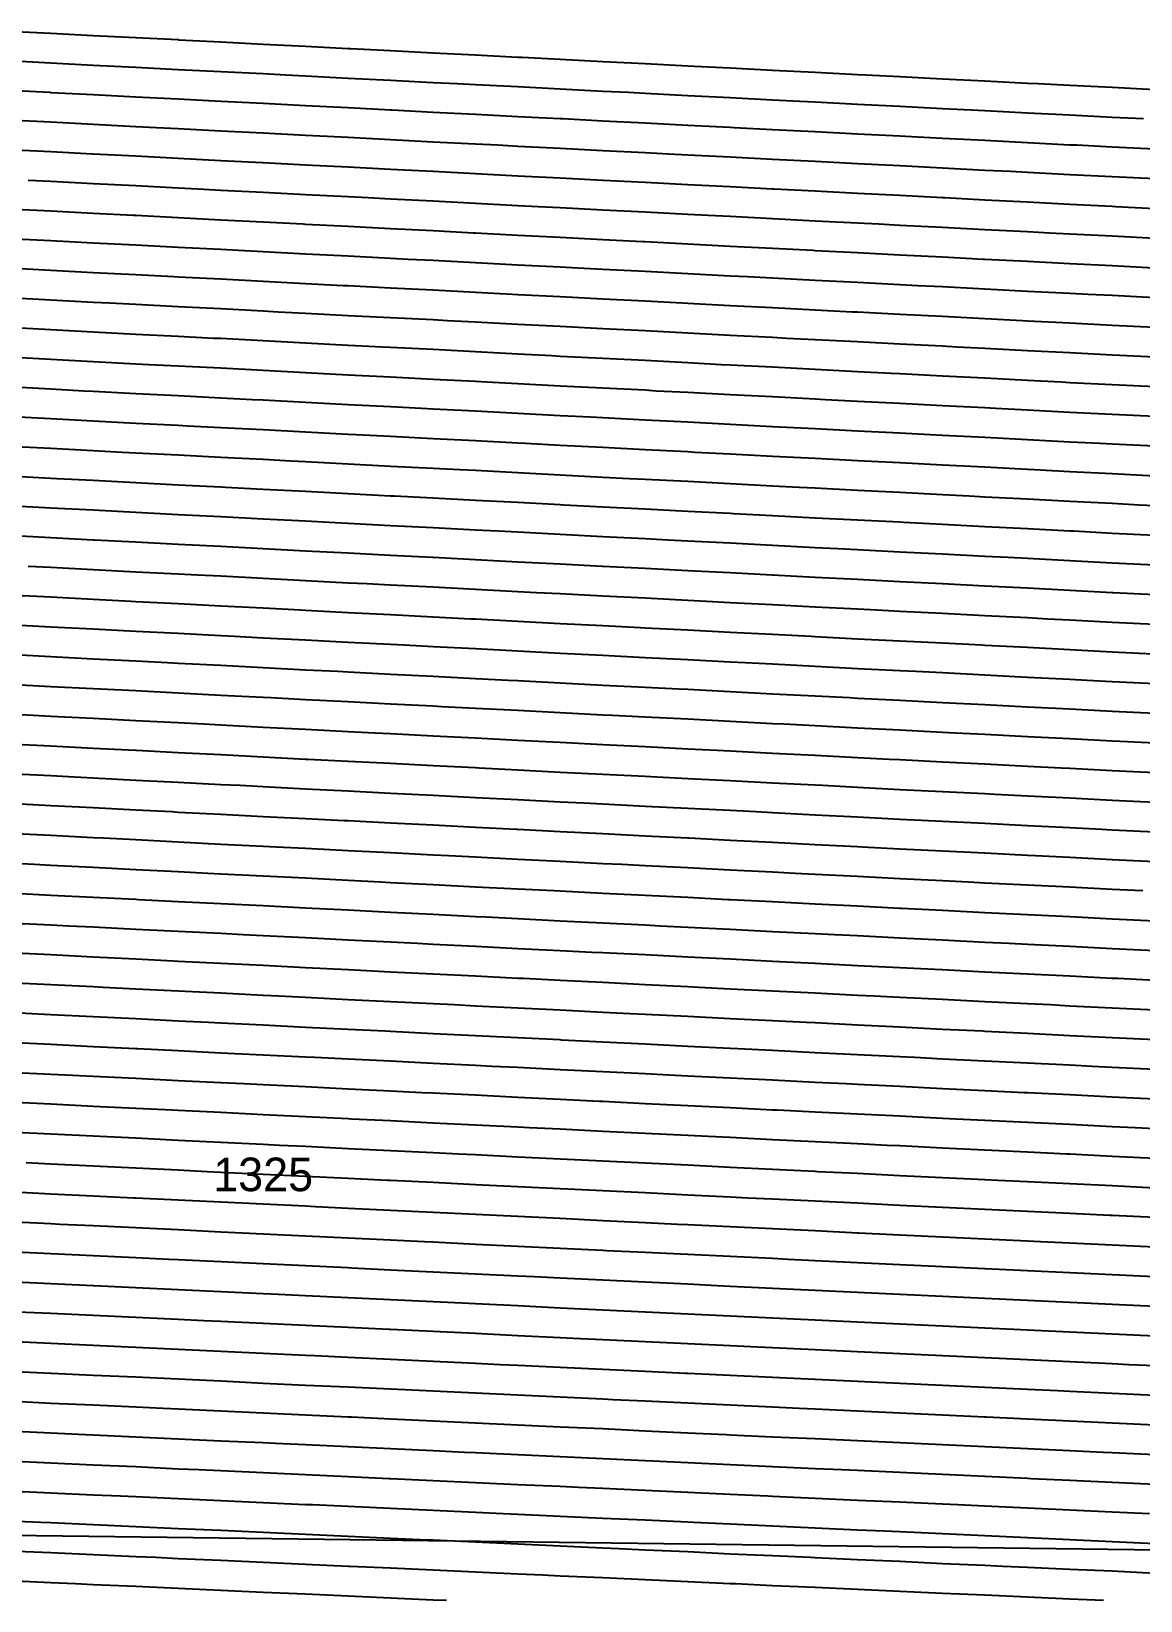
# Model space of a CAD drawing. Header units: metres. Extents: x 228 to 3387, y 31 to 162.
# Drawn here: x 1643 to 1725.6, y 32.7 to 149.6 of the extents above; entities that cross this region are included whole.
import ezdxf
from ezdxf.enums import TextEntityAlignment as Align

# ---------------------------------------------------------------- set-up
doc = ezdxf.new("R2010")
doc.units = ezdxf.units.M
for name, color, linetype in [('Vs_1000', 7, 'Continuous'), ('Vs_1025', 7, 'Continuous'), ('Vs_1050', 7, 'Continuous'), ('Vs_1075', 7, 'Continuous'), ('Vs_1100', 7, 'Continuous'), ('Vs_1125', 7, 'Continuous'), ('Vs_1150', 7, 'Continuous'), ('Vs_1175', 7, 'Continuous'), ('Vs_1200', 7, 'Continuous'), ('Vs_1225', 7, 'Continuous'), ('Vs_1250', 7, 'Continuous'), ('Vs_1275', 7, 'Continuous'), ('Vs_1300', 7, 'Continuous'), ('Vs_1325', 7, 'Continuous'), ('Vs_1350', 7, 'Continuous'), ('Vs_1375', 7, 'Continuous'), ('Vs_1400', 7, 'Continuous'), ('Vs_1425', 7, 'Continuous'), ('Vs_1450', 7, 'Continuous'), ('Vs_1475', 7, 'Continuous'), ('Vs_1500', 7, 'Continuous'), ('Vs_1525', 7, 'Continuous'), ('Vs_1550', 7, 'Continuous'), ('Vs_1575', 7, 'Continuous'), ('Vs_1600', 7, 'Continuous'), ('Vs_1625', 7, 'Continuous'), ('Vs_1650', 7, 'Continuous'), ('Vs_1675', 7, 'Continuous'), ('Vs_375', 7, 'Continuous'), ('Vs_400', 7, 'Continuous'), ('Vs_425', 7, 'Continuous'), ('Vs_450', 7, 'Continuous'), ('Vs_475', 7, 'Continuous'), ('Vs_500', 7, 'Continuous'), ('Vs_525', 7, 'Continuous'), ('Vs_550', 7, 'Continuous'), ('Vs_575', 7, 'Continuous'), ('Vs_600', 7, 'Continuous'), ('Vs_625', 7, 'Continuous'), ('Vs_650', 7, 'Continuous'), ('Vs_675', 7, 'Continuous'), ('Vs_700', 7, 'Continuous'), ('Vs_725', 7, 'Continuous'), ('Vs_750', 7, 'Continuous'), ('Vs_775', 7, 'Continuous'), ('Vs_800', 7, 'Continuous'), ('Vs_825', 7, 'Continuous'), ('Vs_850', 7, 'Continuous'), ('Vs_875', 7, 'Continuous'), ('Vs_900', 7, 'Continuous'), ('Vs_925', 7, 'Continuous'), ('Vs_950', 7, 'Continuous'), ('Vs_975', 7, 'Continuous')]:
    doc.layers.add(name, color=color, linetype=linetype)

msp = doc.modelspace()

# ---------------------------------------------------------------- linework, layer by layer
at = {"layer": 'Vs_1000'}
msp.add_lwpolyline([(1726.68, 89.94), (1723.51, 90.1), (1722.73, 90.14), (1720.35, 90.26), (1717.19, 90.42), (1714.03, 90.58), (1710.87, 90.74), (1709.84, 90.79), (1707.7, 90.9), (1704.54, 91.06), (1701.38, 91.22), (1698.22, 91.38), (1696.99, 91.45), (1695.06, 91.55), (1691.9, 91.71), (1688.73, 91.87), (1685.57, 92.03), (1684.16, 92.1), (1682.41, 92.19), (1679.25, 92.35), (1676.09, 92.51), (1672.93, 92.67), (1671.35, 92.75), (1669.76, 92.83), (1666.6, 93), (1663.44, 93.16), (1660.28, 93.32), (1658.57, 93.41), (1657.12, 93.48), (1653.95, 93.64), (1650.79, 93.8), (1647.63, 93.97), (1645.78, 94.06), (1644.47, 94.13), (1641.31, 94.29)], dxfattribs=at)
at = {"layer": 'Vs_1025'}
msp.add_lwpolyline([(1726.68, 87.73), (1723.51, 87.89), (1720.35, 88.05), (1717.79, 88.18), (1717.19, 88.21), (1714.03, 88.37), (1710.87, 88.53), (1707.7, 88.69), (1704.88, 88.83), (1704.54, 88.85), (1701.38, 89.01), (1698.22, 89.17), (1695.06, 89.33), (1692, 89.49), (1691.9, 89.49), (1688.73, 89.65), (1685.57, 89.81), (1682.41, 89.97), (1679.25, 90.14), (1679.15, 90.14), (1676.09, 90.3), (1672.93, 90.46), (1669.76, 90.62), (1666.6, 90.78), (1666.32, 90.79), (1663.44, 90.94), (1660.28, 91.1), (1657.12, 91.26), (1653.95, 91.42), (1653.5, 91.45), (1650.79, 91.59), (1647.63, 91.75), (1644.47, 91.91), (1641.31, 92.07)], dxfattribs=at)
at = {"layer": 'Vs_1050'}
msp.add_lwpolyline([(1725.79, 85.57), (1723.51, 85.68), (1720.35, 85.84), (1717.19, 86), (1714.03, 86.16), (1712.82, 86.22), (1710.87, 86.32), (1707.7, 86.48), (1704.54, 86.64), (1701.38, 86.8), (1699.89, 86.87), (1698.22, 86.96), (1695.06, 87.12), (1691.9, 87.28), (1688.73, 87.44), (1686.99, 87.53), (1685.57, 87.6), (1682.41, 87.76), (1679.25, 87.92), (1676.09, 88.08), (1674.11, 88.18), (1672.93, 88.24), (1669.76, 88.4), (1666.6, 88.56), (1663.44, 88.72), (1661.25, 88.83), (1660.28, 88.88), (1657.12, 89.04), (1653.95, 89.2), (1650.79, 89.37), (1648.39, 89.49), (1647.63, 89.53), (1644.47, 89.69), (1641.31, 89.85)], dxfattribs=at)
at = {"layer": 'Vs_1075'}
msp.add_lwpolyline([(1726.68, 83.31), (1723.51, 83.47), (1720.83, 83.61), (1720.35, 83.63), (1717.19, 83.79), (1714.03, 83.95), (1710.87, 84.11), (1707.83, 84.26), (1707.7, 84.27), (1704.54, 84.43), (1701.38, 84.59), (1698.22, 84.75), (1695.06, 84.91), (1694.88, 84.91), (1691.9, 85.07), (1688.73, 85.22), (1685.57, 85.38), (1682.41, 85.54), (1681.95, 85.57), (1679.25, 85.7), (1676.09, 85.86), (1672.93, 86.02), (1669.76, 86.18), (1669.05, 86.22), (1666.6, 86.34), (1663.44, 86.51), (1660.28, 86.67), (1657.12, 86.83), (1656.15, 86.87), (1653.95, 86.99), (1650.79, 87.15), (1647.63, 87.31), (1644.47, 87.47), (1643.24, 87.53), (1641.31, 87.63)], dxfattribs=at)
at = {"layer": 'Vs_1100'}
msp.add_lwpolyline([(1726.68, 81.11), (1723.51, 81.26), (1720.35, 81.42), (1717.19, 81.58), (1715.84, 81.65), (1714.03, 81.74), (1710.87, 81.9), (1707.7, 82.06), (1704.54, 82.22), (1702.82, 82.3), (1701.38, 82.37), (1698.22, 82.53), (1695.06, 82.69), (1691.9, 82.85), (1689.84, 82.95), (1688.73, 83.01), (1685.57, 83.17), (1682.41, 83.33), (1679.25, 83.49), (1676.89, 83.61), (1676.09, 83.65), (1672.93, 83.81), (1669.76, 83.97), (1666.6, 84.13), (1663.94, 84.26), (1663.44, 84.29), (1660.28, 84.45), (1657.12, 84.61), (1653.95, 84.77), (1651, 84.91), (1650.79, 84.92), (1647.63, 85.08), (1644.47, 85.24), (1641.31, 85.4)], dxfattribs=at)
at = {"layer": 'Vs_1125'}
msp.add_lwpolyline([(1726.68, 78.9), (1723.92, 79.04), (1723.51, 79.06), (1720.35, 79.21), (1717.19, 79.37), (1714.03, 79.53), (1710.87, 79.69), (1710.83, 79.69), (1707.7, 79.84), (1704.54, 80), (1701.38, 80.16), (1698.22, 80.32), (1697.79, 80.34), (1695.06, 80.48), (1691.9, 80.64), (1688.73, 80.8), (1685.57, 80.95), (1684.77, 80.99), (1682.41, 81.11), (1679.25, 81.27), (1676.09, 81.43), (1672.93, 81.59), (1671.78, 81.65), (1669.76, 81.75), (1666.6, 81.91), (1663.44, 82.07), (1660.28, 82.23), (1658.8, 82.3), (1657.12, 82.39), (1653.95, 82.54), (1650.79, 82.7), (1647.63, 82.86), (1645.8, 82.95), (1644.47, 83.02), (1641.31, 83.18)], dxfattribs=at)
at = {"layer": 'Vs_1150'}
msp.add_lwpolyline([(1726.68, 76.69), (1723.51, 76.85), (1720.35, 77), (1718.91, 77.08), (1717.19, 77.16), (1714.03, 77.32), (1710.87, 77.48), (1707.7, 77.63), (1705.79, 77.73), (1704.54, 77.79), (1701.38, 77.95), (1698.22, 78.11), (1695.06, 78.26), (1692.72, 78.38), (1691.9, 78.42), (1688.73, 78.58), (1685.57, 78.74), (1682.41, 78.9), (1679.67, 79.04), (1679.25, 79.06), (1676.09, 79.21), (1672.93, 79.37), (1669.76, 79.53), (1666.64, 79.69), (1666.6, 79.69), (1663.44, 79.85), (1660.28, 80.01), (1657.12, 80.17), (1653.95, 80.32), (1653.6, 80.34), (1650.79, 80.48), (1647.63, 80.64), (1644.47, 80.8), (1641.31, 80.96)], dxfattribs=at)
at = {"layer": 'Vs_1175'}
msp.add_lwpolyline([(1726.68, 74.48), (1723.51, 74.64), (1720.35, 74.79), (1717.19, 74.95), (1714.03, 75.11), (1713.87, 75.12), (1710.87, 75.26), (1707.7, 75.42), (1704.54, 75.58), (1701.38, 75.74), (1700.73, 75.77), (1698.22, 75.89), (1695.06, 76.05), (1691.9, 76.21), (1688.73, 76.37), (1687.62, 76.42), (1685.57, 76.52), (1682.41, 76.68), (1679.25, 76.84), (1676.09, 77), (1674.54, 77.08), (1672.93, 77.16), (1669.76, 77.31), (1666.6, 77.47), (1663.44, 77.63), (1661.46, 77.73), (1660.28, 77.79), (1657.12, 77.95), (1653.95, 78.1), (1650.79, 78.26), (1648.36, 78.38), (1647.63, 78.42), (1644.47, 78.58), (1641.31, 78.73)], dxfattribs=at)
at = {"layer": 'Vs_1200'}
msp.add_lwpolyline([(1726.68, 72.27), (1723.51, 72.43), (1722.03, 72.5), (1720.35, 72.59), (1717.19, 72.74), (1714.03, 72.9), (1710.87, 73.05), (1708.8, 73.16), (1707.7, 73.21), (1704.54, 73.37), (1701.38, 73.52), (1698.22, 73.68), (1695.63, 73.81), (1695.06, 73.84), (1691.9, 73.99), (1688.73, 74.15), (1685.57, 74.31), (1682.49, 74.46), (1682.41, 74.47), (1679.25, 74.62), (1676.09, 74.78), (1672.93, 74.94), (1669.76, 75.1), (1669.36, 75.12), (1666.6, 75.25), (1663.44, 75.41), (1660.28, 75.57), (1657.12, 75.72), (1656.22, 75.77), (1653.95, 75.88), (1650.79, 76.04), (1647.63, 76.2), (1644.47, 76.35), (1643.05, 76.42), (1641.31, 76.51)], dxfattribs=at)
at = {"layer": 'Vs_1225'}
msp.add_lwpolyline([(1726.68, 70.07), (1723.51, 70.22), (1720.35, 70.38), (1717.19, 70.53), (1716.96, 70.54), (1714.03, 70.69), (1710.87, 70.84), (1707.7, 71), (1704.54, 71.15), (1703.71, 71.2), (1701.38, 71.31), (1698.22, 71.47), (1695.06, 71.62), (1691.9, 71.78), (1690.5, 71.85), (1688.73, 71.94), (1685.57, 72.09), (1682.41, 72.25), (1679.25, 72.41), (1677.31, 72.5), (1676.09, 72.56), (1672.93, 72.72), (1669.76, 72.88), (1666.6, 73.03), (1664.13, 73.16), (1663.44, 73.19), (1660.28, 73.35), (1657.12, 73.5), (1653.95, 73.66), (1650.93, 73.81), (1650.79, 73.82), (1647.63, 73.97), (1644.47, 74.13), (1641.31, 74.28)], dxfattribs=at)
at = {"layer": 'Vs_1250'}
msp.add_lwpolyline([(1726.68, 67.86), (1725.22, 67.93), (1723.51, 68.01), (1720.35, 68.17), (1717.19, 68.32), (1714.03, 68.48), (1711.87, 68.58), (1710.87, 68.63), (1707.7, 68.79), (1704.54, 68.94), (1701.38, 69.1), (1698.58, 69.24), (1698.22, 69.25), (1695.06, 69.41), (1691.9, 69.57), (1688.73, 69.72), (1685.57, 69.88), (1685.33, 69.89), (1682.41, 70.03), (1679.25, 70.19), (1676.09, 70.35), (1672.93, 70.5), (1672.09, 70.54), (1669.76, 70.66), (1666.6, 70.81), (1663.44, 70.97), (1660.28, 71.13), (1658.85, 71.2), (1657.12, 71.28), (1653.95, 71.44), (1650.79, 71.59), (1647.63, 71.75), (1645.57, 71.85), (1644.47, 71.9), (1641.31, 72.06)], dxfattribs=at)
at = {"layer": 'Vs_1275'}
msp.add_lwpolyline([(1726.68, 65.65), (1723.51, 65.8), (1720.35, 65.96), (1720.12, 65.97), (1717.19, 66.11), (1714.03, 66.27), (1710.87, 66.42), (1707.7, 66.58), (1706.74, 66.62), (1704.54, 66.73), (1701.38, 66.89), (1698.22, 67.04), (1695.06, 67.2), (1693.41, 67.28), (1691.9, 67.35), (1688.73, 67.51), (1685.57, 67.66), (1682.41, 67.82), (1680.12, 67.93), (1679.25, 67.97), (1676.09, 68.13), (1672.93, 68.28), (1669.76, 68.44), (1666.83, 68.58), (1666.6, 68.59), (1663.44, 68.75), (1660.28, 68.9), (1657.12, 69.06), (1653.95, 69.21), (1653.51, 69.24), (1650.79, 69.37), (1647.63, 69.52), (1644.47, 69.68), (1641.31, 69.83)], dxfattribs=at)
at = {"layer": 'Vs_1300'}
msp.add_lwpolyline([(1726.68, 63.44), (1723.51, 63.6), (1720.35, 63.75), (1717.19, 63.9), (1714.99, 64.01), (1714.03, 64.06), (1710.87, 64.21), (1707.7, 64.36), (1704.54, 64.52), (1701.57, 64.66), (1701.38, 64.67), (1698.22, 64.83), (1695.06, 64.98), (1691.9, 65.14), (1688.73, 65.29), (1688.21, 65.32), (1685.57, 65.45), (1682.41, 65.6), (1679.25, 65.75), (1676.09, 65.91), (1674.86, 65.97), (1672.93, 66.06), (1669.76, 66.22), (1666.6, 66.37), (1663.44, 66.53), (1661.5, 66.62), (1660.28, 66.68), (1657.12, 66.84), (1653.95, 66.99), (1650.79, 67.15), (1648.11, 67.28), (1647.63, 67.3), (1644.47, 67.45), (1641.31, 67.61)], dxfattribs=at)
at = {"layer": 'Vs_1325'}
msp.add_lwpolyline([(1726.68, 61.24), (1723.51, 61.39), (1723.34, 61.4), (1720.35, 61.54), (1717.19, 61.69), (1714.03, 61.85), (1710.87, 62), (1709.82, 62.05), (1707.7, 62.15), (1704.54, 62.31), (1701.38, 62.46), (1698.22, 62.61), (1696.37, 62.7), (1695.06, 62.77), (1691.9, 62.92), (1688.73, 63.08), (1685.57, 63.23), (1682.96, 63.36), (1682.41, 63.38), (1679.25, 63.54), (1676.09, 63.69), (1672.93, 63.85), (1669.76, 64), (1669.55, 64.01), (1666.6, 64.15), (1663.44, 64.31), (1660.28, 64.46), (1657.12, 64.61), (1656.12, 64.66), (1653.95, 64.77), (1650.79, 64.92), (1647.63, 65.07), (1644.47, 65.23), (1642.63, 65.32)], dxfattribs=at)
at = {"layer": 'Vs_1350'}
msp.add_lwpolyline([(1726.68, 59.03), (1723.51, 59.18), (1720.35, 59.33), (1718.17, 59.44), (1717.19, 59.48), (1714.03, 59.64), (1710.87, 59.79), (1707.7, 59.94), (1704.62, 60.09), (1704.54, 60.09), (1701.38, 60.25), (1698.22, 60.4), (1695.06, 60.55), (1691.9, 60.71), (1691.13, 60.74), (1688.73, 60.86), (1685.57, 61.01), (1682.41, 61.17), (1679.25, 61.32), (1677.66, 61.4), (1676.09, 61.47), (1672.93, 61.63), (1669.76, 61.78), (1666.6, 61.93), (1664.18, 62.05), (1663.44, 62.09), (1660.28, 62.24), (1657.12, 62.39), (1653.95, 62.54), (1650.79, 62.7), (1650.66, 62.7), (1647.63, 62.85), (1644.47, 63), (1641.31, 63.15)], dxfattribs=at)
at = {"layer": 'Vs_1375'}
msp.add_lwpolyline([(1726.63, 56.82), (1723.51, 56.97), (1720.35, 57.12), (1717.19, 57.27), (1714.03, 57.43), (1712.97, 57.48), (1710.87, 57.58), (1707.7, 57.73), (1704.54, 57.88), (1701.38, 58.03), (1699.38, 58.13), (1698.22, 58.19), (1695.06, 58.34), (1691.9, 58.49), (1688.73, 58.64), (1685.84, 58.78), (1685.57, 58.8), (1682.41, 58.95), (1679.25, 59.1), (1676.09, 59.25), (1672.93, 59.41), (1672.3, 59.44), (1669.76, 59.56), (1666.6, 59.71), (1663.44, 59.86), (1660.28, 60.02), (1658.75, 60.09), (1657.12, 60.17), (1653.95, 60.32), (1650.79, 60.47), (1647.63, 60.62), (1645.13, 60.74), (1644.47, 60.78), (1641.31, 60.93)], dxfattribs=at)
at = {"layer": 'Vs_1400'}
msp.add_lwpolyline([(1726.68, 54.61), (1723.51, 54.76), (1721.42, 54.86), (1720.35, 54.92), (1717.19, 55.07), (1714.03, 55.22), (1710.87, 55.37), (1707.72, 55.52), (1707.7, 55.52), (1704.54, 55.67), (1701.38, 55.82), (1698.22, 55.97), (1695.06, 56.12), (1694.09, 56.17), (1691.9, 56.28), (1688.73, 56.43), (1685.57, 56.58), (1682.41, 56.73), (1680.49, 56.82), (1679.25, 56.88), (1676.09, 57.04), (1672.93, 57.19), (1669.76, 57.34), (1666.89, 57.48), (1666.6, 57.49), (1663.44, 57.64), (1660.28, 57.79), (1657.12, 57.95), (1653.95, 58.1), (1653.25, 58.13), (1650.79, 58.25), (1647.63, 58.4), (1644.47, 58.55), (1641.31, 58.7)], dxfattribs=at)
at = {"layer": 'Vs_1425'}
msp.add_lwpolyline([(1726.68, 52.41), (1723.51, 52.56), (1720.35, 52.71), (1717.19, 52.86), (1716.18, 52.9), (1714.03, 53.01), (1710.87, 53.16), (1707.7, 53.31), (1704.54, 53.46), (1702.44, 53.56), (1701.38, 53.61), (1698.22, 53.76), (1695.06, 53.91), (1691.9, 54.06), (1688.76, 54.21), (1688.73, 54.21), (1685.57, 54.36), (1682.41, 54.51), (1679.25, 54.67), (1676.09, 54.82), (1675.1, 54.86), (1672.93, 54.97), (1669.76, 55.12), (1666.6, 55.27), (1663.44, 55.42), (1661.41, 55.52), (1660.28, 55.57), (1657.12, 55.72), (1653.95, 55.87), (1650.79, 56.02), (1647.67, 56.17), (1647.63, 56.17), (1644.47, 56.32), (1641.31, 56.47)], dxfattribs=at)
at = {"layer": 'Vs_1450'}
msp.add_lwpolyline([(1726.68, 50.2), (1724.75, 50.29), (1723.51, 50.35), (1720.35, 50.5), (1717.19, 50.65), (1714.03, 50.8), (1710.89, 50.94), (1710.87, 50.95), (1707.7, 51.1), (1704.54, 51.25), (1701.38, 51.4), (1698.22, 51.55), (1697.11, 51.6), (1695.06, 51.7), (1691.9, 51.85), (1688.73, 52), (1685.57, 52.15), (1683.38, 52.25), (1682.41, 52.3), (1679.25, 52.45), (1676.09, 52.6), (1672.93, 52.75), (1669.76, 52.9), (1669.64, 52.9), (1666.6, 53.05), (1663.44, 53.2), (1660.28, 53.35), (1657.12, 53.5), (1655.86, 53.56), (1653.95, 53.65), (1650.79, 53.8), (1647.63, 53.95), (1644.47, 54.09), (1641.99, 54.21)], dxfattribs=at)
at = {"layer": 'Vs_1475'}
msp.add_lwpolyline([(1726.68, 47.99), (1723.51, 48.14), (1720.35, 48.29), (1719.46, 48.33), (1717.19, 48.44), (1714.03, 48.59), (1710.87, 48.74), (1707.7, 48.88), (1705.57, 48.98), (1704.54, 49.03), (1701.38, 49.18), (1698.22, 49.33), (1695.06, 49.48), (1691.9, 49.63), (1691.74, 49.64), (1688.73, 49.78), (1685.57, 49.93), (1682.41, 50.08), (1679.25, 50.23), (1677.94, 50.29), (1676.09, 50.38), (1672.93, 50.53), (1669.76, 50.68), (1666.6, 50.83), (1664.12, 50.94), (1663.44, 50.98), (1660.28, 51.13), (1657.12, 51.27), (1653.95, 51.42), (1650.79, 51.57), (1650.23, 51.6), (1647.63, 51.72), (1644.47, 51.87), (1641.31, 52.02)], dxfattribs=at)
at = {"layer": 'Vs_1500'}
msp.add_lwpolyline([(1726.68, 45.79), (1723.51, 45.93), (1720.35, 46.08), (1717.19, 46.23), (1714.13, 46.37), (1714.03, 46.38), (1710.87, 46.52), (1707.7, 46.67), (1704.54, 46.82), (1701.38, 46.97), (1700.19, 47.03), (1698.22, 47.12), (1695.06, 47.27), (1691.9, 47.42), (1688.73, 47.56), (1686.31, 47.68), (1685.57, 47.71), (1682.41, 47.86), (1679.25, 48.01), (1676.09, 48.16), (1672.93, 48.31), (1672.43, 48.33), (1669.76, 48.46), (1666.6, 48.61), (1663.44, 48.75), (1660.28, 48.9), (1658.52, 48.98), (1657.12, 49.05), (1653.95, 49.2), (1650.79, 49.35), (1647.63, 49.49), (1644.51, 49.64), (1644.47, 49.64), (1641.31, 49.79)], dxfattribs=at)
at = {"layer": 'Vs_1525'}
msp.add_lwpolyline([(1726.68, 43.58), (1723.51, 43.73), (1722.83, 43.76), (1720.35, 43.87), (1717.19, 44.02), (1714.03, 44.17), (1710.87, 44.31), (1708.76, 44.41), (1707.7, 44.46), (1704.54, 44.61), (1701.38, 44.76), (1698.22, 44.9), (1695.06, 45.05), (1694.77, 45.07), (1691.9, 45.2), (1688.73, 45.35), (1685.57, 45.5), (1682.41, 45.64), (1680.82, 45.72), (1679.25, 45.79), (1676.09, 45.94), (1672.93, 46.09), (1669.76, 46.24), (1666.86, 46.37), (1666.6, 46.38), (1663.44, 46.53), (1660.28, 46.68), (1657.12, 46.83), (1653.95, 46.97), (1652.84, 47.03), (1650.79, 47.12), (1647.63, 47.27), (1644.47, 47.41), (1641.31, 47.56)], dxfattribs=at)
at = {"layer": 'Vs_1550'}
msp.add_lwpolyline([(1726.68, 41.37), (1723.51, 41.52), (1720.35, 41.67), (1717.45, 41.8), (1717.19, 41.81), (1714.03, 41.96), (1710.87, 42.1), (1707.7, 42.25), (1704.54, 42.4), (1703.34, 42.45), (1701.38, 42.54), (1698.22, 42.69), (1695.06, 42.84), (1691.9, 42.98), (1689.3, 43.11), (1688.73, 43.13), (1685.57, 43.28), (1682.41, 43.43), (1679.25, 43.57), (1676.09, 43.72), (1675.27, 43.76), (1672.93, 43.87), (1669.76, 44.02), (1666.6, 44.16), (1663.44, 44.31), (1661.21, 44.41), (1660.28, 44.46), (1657.12, 44.6), (1653.95, 44.75), (1650.79, 44.89), (1647.63, 45.04), (1647.06, 45.07), (1644.47, 45.18), (1641.31, 45.33)], dxfattribs=at)
at = {"layer": 'Vs_1575'}
msp.add_lwpolyline([(1726.28, 39.19), (1723.51, 39.31), (1720.35, 39.46), (1717.19, 39.6), (1714.03, 39.75), (1712.02, 39.84), (1710.87, 39.89), (1707.7, 40.04), (1704.54, 40.18), (1701.38, 40.33), (1698.22, 40.48), (1697.87, 40.49), (1695.06, 40.62), (1691.9, 40.77), (1688.73, 40.92), (1685.57, 41.06), (1683.76, 41.15), (1682.41, 41.21), (1679.25, 41.35), (1676.09, 41.5), (1672.93, 41.65), (1669.76, 41.79), (1669.65, 41.8), (1666.6, 41.94), (1663.44, 42.09), (1660.28, 42.23), (1657.12, 42.38), (1655.48, 42.45), (1653.95, 42.52), (1650.79, 42.67), (1647.63, 42.81), (1644.47, 42.96), (1641.31, 43.1)], dxfattribs=at)
at = {"layer": 'Vs_1600'}
for points in [[(1154.75, 43.81), (1740.73, 36.33)], [(1726.68, 36.96), (1723.51, 37.1), (1720.85, 37.23), (1720.35, 37.25), (1717.19, 37.39), (1714.03, 37.54), (1710.87, 37.68), (1707.7, 37.83), (1706.55, 37.88), (1704.54, 37.97), (1701.38, 38.12), (1698.22, 38.26), (1695.06, 38.41), (1692.34, 38.53), (1691.9, 38.55), (1688.73, 38.7), (1685.57, 38.84), (1682.41, 38.99), (1679.25, 39.14), (1678.16, 39.19), (1676.09, 39.28), (1672.93, 39.43), (1669.76, 39.57), (1666.6, 39.72), (1663.95, 39.84), (1663.44, 39.86), (1660.28, 40.01), (1657.12, 40.15), (1653.95, 40.3), (1650.79, 40.44), (1649.65, 40.49), (1647.63, 40.58), (1644.47, 40.73), (1641.31, 40.87)]]:
    msp.add_lwpolyline(points, dxfattribs=at)
at = {"layer": 'Vs_1625'}
msp.add_lwpolyline([(1726.68, 34.75), (1723.51, 34.9), (1720.35, 35.04), (1717.19, 35.18), (1715.37, 35.27), (1714.03, 35.33), (1710.87, 35.47), (1707.7, 35.62), (1704.54, 35.76), (1701.38, 35.9), (1701.03, 35.92), (1698.22, 36.05), (1695.06, 36.19), (1691.9, 36.34), (1688.73, 36.48), (1686.76, 36.57), (1685.57, 36.63), (1682.41, 36.77), (1679.25, 36.92), (1676.09, 37.06), (1672.93, 37.21), (1672.49, 37.23), (1669.76, 37.35), (1666.6, 37.5), (1663.44, 37.64), (1660.28, 37.78), (1658.17, 37.88), (1657.12, 37.93), (1653.95, 38.07), (1650.79, 38.21), (1647.63, 38.36), (1644.47, 38.5), (1643.72, 38.53), (1641.31, 38.64)], dxfattribs=at)
at = {"layer": 'Vs_1650'}
msp.add_lwpolyline([(1722.87, 32.72), (1720.35, 32.83), (1717.19, 32.97), (1714.03, 33.12), (1710.87, 33.26), (1709.84, 33.31), (1707.7, 33.4), (1704.54, 33.55), (1701.38, 33.69), (1698.22, 33.83), (1695.46, 33.96), (1695.06, 33.98), (1691.9, 34.12), (1688.73, 34.27), (1685.57, 34.41), (1682.41, 34.55), (1681.11, 34.61), (1679.25, 34.7), (1676.09, 34.84), (1672.93, 34.99), (1669.76, 35.13), (1666.74, 35.27), (1666.6, 35.27), (1663.44, 35.42), (1660.28, 35.56), (1657.12, 35.7), (1653.95, 35.84), (1652.29, 35.92), (1650.79, 35.99), (1647.63, 36.13), (1644.47, 36.27), (1641.31, 36.41)], dxfattribs=at)
at = {"layer": 'Vs_1675'}
msp.add_lwpolyline([(1673.93, 32.72), (1672.93, 32.76), (1669.76, 32.91), (1666.6, 33.05), (1663.44, 33.19), (1660.91, 33.31), (1660.28, 33.33), (1657.12, 33.48), (1653.95, 33.62), (1650.79, 33.76), (1647.63, 33.9), (1646.31, 33.96), (1644.47, 34.04), (1641.31, 34.18)], dxfattribs=at)
at = {"layer": 'Vs_375'}
msp.add_lwpolyline([(1726.68, 145.23), (1723.51, 145.39), (1720.35, 145.55), (1717.99, 145.67), (1717.19, 145.71), (1714.03, 145.87), (1710.87, 146.03), (1707.7, 146.19), (1705.17, 146.32), (1704.54, 146.35), (1701.38, 146.51), (1698.22, 146.68), (1695.06, 146.84), (1692.37, 146.97), (1691.9, 147), (1688.73, 147.16), (1685.57, 147.32), (1682.41, 147.48), (1679.58, 147.63), (1679.25, 147.64), (1676.09, 147.81), (1672.93, 147.97), (1669.76, 148.13), (1666.79, 148.28), (1666.6, 148.29), (1663.44, 148.45), (1660.28, 148.61), (1657.12, 148.78), (1654, 148.93), (1653.95, 148.94), (1650.79, 149.1), (1647.63, 149.26), (1644.47, 149.42), (1641.31, 149.58)], dxfattribs=at)
at = {"layer": 'Vs_400'}
msp.add_lwpolyline([(1725.84, 143.06), (1723.51, 143.17), (1720.35, 143.34), (1717.19, 143.5), (1714.03, 143.66), (1713.04, 143.71), (1710.87, 143.82), (1707.7, 143.98), (1704.54, 144.14), (1701.38, 144.3), (1700.25, 144.36), (1698.22, 144.47), (1695.06, 144.63), (1691.9, 144.79), (1688.73, 144.95), (1687.48, 145.02), (1685.57, 145.11), (1682.41, 145.27), (1679.25, 145.44), (1676.09, 145.6), (1674.72, 145.67), (1672.93, 145.76), (1669.76, 145.92), (1666.6, 146.08), (1663.44, 146.25), (1661.96, 146.32), (1660.28, 146.41), (1657.12, 146.57), (1653.95, 146.73), (1650.79, 146.89), (1649.2, 146.97), (1647.63, 147.05), (1644.47, 147.22), (1641.31, 147.38)], dxfattribs=at)
at = {"layer": 'Vs_425'}
msp.add_lwpolyline([(1726.68, 140.8), (1723.51, 140.96), (1720.88, 141.1), (1720.35, 141.12), (1717.19, 141.28), (1714.03, 141.45), (1710.87, 141.61), (1708.11, 141.75), (1707.7, 141.77), (1704.54, 141.93), (1701.38, 142.09), (1698.22, 142.26), (1695.35, 142.4), (1695.06, 142.42), (1691.9, 142.58), (1688.73, 142.74), (1685.57, 142.9), (1682.61, 143.06), (1682.41, 143.07), (1679.25, 143.23), (1676.09, 143.39), (1672.93, 143.55), (1669.88, 143.71), (1669.76, 143.71), (1666.6, 143.88), (1663.44, 144.04), (1660.28, 144.2), (1657.15, 144.36), (1657.12, 144.36), (1653.95, 144.53), (1650.79, 144.69), (1647.63, 144.85), (1644.47, 145.01), (1644.41, 145.02), (1641.31, 145.17)], dxfattribs=at)
at = {"layer": 'Vs_450'}
msp.add_lwpolyline([(1726.68, 138.59), (1723.51, 138.75), (1720.35, 138.91), (1717.19, 139.07), (1715.94, 139.14), (1714.03, 139.23), (1710.87, 139.4), (1707.7, 139.56), (1704.54, 139.72), (1703.2, 139.79), (1701.38, 139.88), (1698.22, 140.04), (1695.06, 140.21), (1691.9, 140.37), (1690.47, 140.44), (1688.73, 140.53), (1685.57, 140.69), (1682.41, 140.86), (1679.25, 141.02), (1677.76, 141.1), (1676.09, 141.18), (1672.93, 141.34), (1669.76, 141.51), (1666.6, 141.67), (1665.05, 141.75), (1663.44, 141.83), (1660.28, 141.99), (1657.12, 142.16), (1653.95, 142.32), (1652.35, 142.4), (1650.79, 142.48), (1647.63, 142.64), (1644.47, 142.81), (1641.31, 142.97)], dxfattribs=at)
at = {"layer": 'Vs_475'}
msp.add_lwpolyline([(1726.68, 136.37), (1723.76, 136.52), (1723.51, 136.54), (1720.35, 136.7), (1717.19, 136.86), (1714.03, 137.02), (1711.02, 137.18), (1710.87, 137.18), (1707.7, 137.35), (1704.54, 137.51), (1701.38, 137.67), (1698.31, 137.83), (1698.22, 137.83), (1695.06, 138), (1691.9, 138.16), (1688.73, 138.32), (1685.6, 138.48), (1685.57, 138.48), (1682.41, 138.65), (1679.25, 138.81), (1676.09, 138.97), (1672.93, 139.14), (1672.92, 139.14), (1669.76, 139.3), (1666.6, 139.46), (1663.44, 139.62), (1660.28, 139.79), (1660.24, 139.79), (1657.12, 139.95), (1653.95, 140.11), (1650.79, 140.28), (1647.63, 140.44), (1647.56, 140.44), (1644.47, 140.6), (1641.31, 140.76)], dxfattribs=at)
at = {"layer": 'Vs_500'}
msp.add_lwpolyline([(1726.68, 134.16), (1723.51, 134.32), (1720.35, 134.48), (1718.84, 134.56), (1717.19, 134.65), (1714.03, 134.81), (1710.87, 134.97), (1707.7, 135.13), (1706.12, 135.22), (1704.54, 135.3), (1701.38, 135.46), (1698.22, 135.62), (1695.06, 135.79), (1693.43, 135.87), (1691.9, 135.95), (1688.73, 136.11), (1685.57, 136.27), (1682.41, 136.44), (1680.75, 136.52), (1679.25, 136.6), (1676.09, 136.76), (1672.93, 136.93), (1669.76, 137.09), (1668.09, 137.18), (1666.6, 137.25), (1663.44, 137.42), (1660.28, 137.58), (1657.12, 137.74), (1655.43, 137.83), (1653.95, 137.91), (1650.79, 138.07), (1647.63, 138.23), (1644.47, 138.4), (1642.78, 138.48)], dxfattribs=at)
at = {"layer": 'Vs_525'}
msp.add_lwpolyline([(1726.64, 131.95), (1723.51, 132.11), (1720.35, 132.27), (1717.19, 132.44), (1714.03, 132.6), (1713.93, 132.6), (1710.87, 132.76), (1707.7, 132.92), (1704.54, 133.09), (1701.38, 133.25), (1701.23, 133.26), (1698.22, 133.41), (1695.06, 133.57), (1691.9, 133.74), (1688.73, 133.9), (1688.56, 133.91), (1685.57, 134.06), (1682.41, 134.23), (1679.25, 134.39), (1676.09, 134.55), (1675.91, 134.56), (1672.93, 134.72), (1669.76, 134.88), (1666.6, 135.04), (1663.44, 135.21), (1663.26, 135.22), (1660.28, 135.37), (1657.12, 135.53), (1653.95, 135.7), (1650.79, 135.86), (1650.63, 135.87), (1647.63, 136.02), (1644.47, 136.19), (1641.31, 136.35)], dxfattribs=at)
at = {"layer": 'Vs_550'}
msp.add_lwpolyline([(1726.68, 129.74), (1723.51, 129.9), (1721.72, 129.99), (1720.35, 130.06), (1717.19, 130.22), (1714.03, 130.39), (1710.87, 130.55), (1709.03, 130.64), (1707.7, 130.71), (1704.54, 130.87), (1701.38, 131.04), (1698.22, 131.2), (1696.36, 131.3), (1695.06, 131.36), (1691.9, 131.53), (1688.73, 131.69), (1685.57, 131.85), (1683.71, 131.95), (1682.41, 132.02), (1679.25, 132.18), (1676.09, 132.34), (1672.93, 132.51), (1671.07, 132.6), (1669.76, 132.67), (1666.6, 132.83), (1663.44, 133), (1660.28, 133.16), (1658.45, 133.26), (1657.12, 133.33), (1653.95, 133.49), (1650.79, 133.65), (1647.63, 133.82), (1645.84, 133.91), (1644.47, 133.98), (1641.31, 134.14)], dxfattribs=at)
at = {"layer": 'Vs_575'}
msp.add_lwpolyline([(1726.68, 127.52), (1723.51, 127.69), (1720.35, 127.85), (1717.19, 128.01), (1716.82, 128.03), (1714.03, 128.17), (1710.87, 128.34), (1707.7, 128.5), (1704.54, 128.66), (1704.15, 128.68), (1701.38, 128.83), (1698.22, 128.99), (1695.06, 129.15), (1691.9, 129.32), (1691.49, 129.34), (1688.73, 129.48), (1685.57, 129.64), (1682.41, 129.81), (1679.25, 129.97), (1678.86, 129.99), (1676.09, 130.13), (1672.93, 130.3), (1669.76, 130.46), (1666.6, 130.62), (1666.24, 130.64), (1663.44, 130.79), (1660.28, 130.95), (1657.12, 131.12), (1653.95, 131.28), (1653.64, 131.3), (1650.79, 131.44), (1647.63, 131.61), (1644.47, 131.77), (1641.31, 131.94)], dxfattribs=at)
at = {"layer": 'Vs_600'}
msp.add_lwpolyline([(1726.68, 125.31), (1724.61, 125.42), (1723.51, 125.47), (1720.35, 125.64), (1717.19, 125.8), (1714.03, 125.96), (1711.93, 126.07), (1710.87, 126.13), (1707.7, 126.29), (1704.54, 126.45), (1701.38, 126.61), (1699.27, 126.72), (1698.22, 126.78), (1695.06, 126.94), (1691.9, 127.1), (1688.73, 127.27), (1686.63, 127.38), (1685.57, 127.43), (1682.41, 127.6), (1679.25, 127.76), (1676.09, 127.92), (1674.01, 128.03), (1672.93, 128.09), (1669.76, 128.25), (1666.6, 128.41), (1663.44, 128.58), (1661.41, 128.68), (1660.28, 128.74), (1657.12, 128.91), (1653.95, 129.07), (1650.79, 129.23), (1648.83, 129.34), (1647.63, 129.4), (1644.47, 129.56), (1641.31, 129.73)], dxfattribs=at)
at = {"layer": 'Vs_625'}
msp.add_lwpolyline([(1726.68, 123.1), (1723.51, 123.26), (1720.35, 123.42), (1719.72, 123.46), (1717.19, 123.59), (1714.03, 123.75), (1710.87, 123.91), (1707.7, 124.08), (1707.05, 124.11), (1704.54, 124.24), (1701.38, 124.4), (1698.22, 124.57), (1695.06, 124.73), (1694.4, 124.76), (1691.9, 124.89), (1688.73, 125.06), (1685.57, 125.22), (1682.41, 125.38), (1681.78, 125.42), (1679.25, 125.55), (1676.09, 125.71), (1672.93, 125.88), (1669.76, 126.04), (1669.17, 126.07), (1666.6, 126.2), (1663.44, 126.37), (1660.28, 126.53), (1657.12, 126.7), (1656.59, 126.72), (1653.95, 126.86), (1650.79, 127.02), (1647.63, 127.19), (1644.47, 127.35), (1644.02, 127.38), (1641.31, 127.52)], dxfattribs=at)
at = {"layer": 'Vs_650'}
msp.add_lwpolyline([(1726.68, 120.89), (1723.51, 121.05), (1720.35, 121.21), (1717.19, 121.38), (1714.83, 121.5), (1714.03, 121.54), (1710.87, 121.7), (1707.7, 121.87), (1704.54, 122.03), (1702.17, 122.15), (1701.38, 122.19), (1698.22, 122.36), (1695.06, 122.52), (1691.9, 122.68), (1689.54, 122.8), (1688.73, 122.85), (1685.57, 123.01), (1682.41, 123.17), (1679.25, 123.34), (1676.92, 123.46), (1676.09, 123.5), (1672.93, 123.66), (1669.76, 123.83), (1666.6, 123.99), (1664.33, 124.11), (1663.44, 124.16), (1660.28, 124.32), (1657.12, 124.49), (1653.95, 124.65), (1651.76, 124.76), (1650.79, 124.81), (1647.63, 124.98), (1644.47, 125.14), (1641.31, 125.31)], dxfattribs=at)
at = {"layer": 'Vs_675'}
msp.add_lwpolyline([(1726.68, 118.68), (1723.51, 118.84), (1722.62, 118.88), (1720.35, 119), (1717.19, 119.16), (1714.03, 119.33), (1710.87, 119.49), (1709.95, 119.54), (1707.7, 119.65), (1704.54, 119.82), (1701.38, 119.98), (1698.22, 120.14), (1697.3, 120.19), (1695.06, 120.31), (1691.9, 120.47), (1688.73, 120.63), (1685.57, 120.8), (1684.67, 120.84), (1682.41, 120.96), (1679.25, 121.13), (1676.09, 121.29), (1672.93, 121.45), (1672.07, 121.5), (1669.76, 121.62), (1666.6, 121.78), (1663.44, 121.95), (1660.28, 122.11), (1659.49, 122.15), (1657.12, 122.27), (1653.95, 122.44), (1650.79, 122.6), (1647.63, 122.77), (1646.93, 122.8), (1644.47, 122.93), (1641.31, 123.1)], dxfattribs=at)
at = {"layer": 'Vs_700'}
msp.add_lwpolyline([(1726.68, 116.46), (1723.51, 116.63), (1720.35, 116.79), (1717.73, 116.92), (1717.19, 116.95), (1714.03, 117.12), (1710.87, 117.28), (1707.7, 117.44), (1705.07, 117.58), (1704.54, 117.61), (1701.38, 117.77), (1698.22, 117.93), (1695.06, 118.1), (1692.43, 118.23), (1691.9, 118.26), (1688.73, 118.42), (1685.57, 118.59), (1682.41, 118.75), (1679.81, 118.88), (1679.25, 118.91), (1676.09, 119.08), (1672.93, 119.24), (1669.76, 119.41), (1667.22, 119.54), (1666.6, 119.57), (1663.44, 119.73), (1660.28, 119.9), (1657.12, 120.06), (1654.64, 120.19), (1653.95, 120.23), (1650.79, 120.39), (1647.63, 120.56), (1644.47, 120.72), (1642.09, 120.84)], dxfattribs=at)
at = {"layer": 'Vs_725'}
msp.add_lwpolyline([(1726.68, 114.25), (1725.53, 114.31), (1723.51, 114.42), (1720.35, 114.58), (1717.19, 114.74), (1714.03, 114.9), (1712.85, 114.96), (1710.87, 115.07), (1707.7, 115.23), (1704.54, 115.39), (1701.38, 115.56), (1700.19, 115.62), (1698.22, 115.72), (1695.06, 115.88), (1691.9, 116.05), (1688.73, 116.21), (1687.55, 116.27), (1685.57, 116.37), (1682.41, 116.54), (1679.25, 116.7), (1676.09, 116.87), (1674.94, 116.92), (1672.93, 117.03), (1669.76, 117.19), (1666.6, 117.36), (1663.44, 117.52), (1662.35, 117.58), (1660.28, 117.69), (1657.12, 117.85), (1653.95, 118.01), (1650.79, 118.18), (1649.79, 118.23), (1647.63, 118.34), (1644.47, 118.51), (1641.31, 118.67)], dxfattribs=at)
at = {"layer": 'Vs_750'}
msp.add_lwpolyline([(1726.68, 112.04), (1723.51, 112.2), (1720.65, 112.35), (1720.35, 112.37), (1717.19, 112.53), (1714.03, 112.69), (1710.87, 112.86), (1707.97, 113.01), (1707.7, 113.02), (1704.54, 113.18), (1701.38, 113.34), (1698.22, 113.51), (1695.31, 113.66), (1695.06, 113.67), (1691.9, 113.83), (1688.73, 114), (1685.57, 114.16), (1682.68, 114.31), (1682.41, 114.33), (1679.25, 114.49), (1676.09, 114.65), (1672.93, 114.82), (1670.07, 114.96), (1669.76, 114.98), (1666.6, 115.14), (1663.44, 115.31), (1660.28, 115.47), (1657.48, 115.62), (1657.12, 115.64), (1653.95, 115.8), (1650.79, 115.97), (1647.63, 116.13), (1644.92, 116.27), (1644.47, 116.29), (1641.31, 116.46)], dxfattribs=at)
at = {"layer": 'Vs_775'}
msp.add_lwpolyline([(1726.68, 109.83), (1723.51, 109.99), (1720.35, 110.16), (1717.19, 110.32), (1715.76, 110.39), (1714.03, 110.48), (1710.87, 110.64), (1707.7, 110.81), (1704.54, 110.97), (1703.08, 111.05), (1701.38, 111.13), (1698.22, 111.3), (1695.06, 111.46), (1691.9, 111.62), (1690.43, 111.7), (1688.73, 111.79), (1685.57, 111.95), (1682.41, 112.11), (1679.25, 112.28), (1677.79, 112.35), (1676.09, 112.44), (1672.93, 112.6), (1669.76, 112.77), (1666.6, 112.93), (1665.19, 113.01), (1663.44, 113.1), (1660.28, 113.26), (1657.12, 113.42), (1653.95, 113.59), (1652.6, 113.66), (1650.79, 113.75), (1647.63, 113.92), (1644.47, 114.08), (1641.31, 114.25)], dxfattribs=at)
at = {"layer": 'Vs_800'}
msp.add_lwpolyline([(1726.68, 107.62), (1723.58, 107.78), (1723.51, 107.78), (1720.35, 107.94), (1717.19, 108.11), (1714.03, 108.27), (1710.87, 108.43), (1710.87, 108.43), (1707.7, 108.6), (1704.54, 108.76), (1701.38, 108.92), (1698.22, 109.08), (1698.19, 109.09), (1695.06, 109.25), (1691.9, 109.41), (1688.73, 109.57), (1685.57, 109.74), (1685.53, 109.74), (1682.41, 109.9), (1679.25, 110.06), (1676.09, 110.23), (1672.93, 110.39), (1672.9, 110.39), (1669.76, 110.55), (1666.6, 110.72), (1663.44, 110.88), (1660.29, 111.05), (1660.28, 111.05), (1657.12, 111.21), (1653.95, 111.37), (1650.79, 111.54), (1647.7, 111.7), (1647.63, 111.7), (1644.47, 111.87), (1641.31, 112.03)], dxfattribs=at)
at = {"layer": 'Vs_825'}
msp.add_lwpolyline([(1726.68, 105.41), (1723.51, 105.57), (1720.35, 105.73), (1718.69, 105.82), (1717.19, 105.9), (1714.03, 106.06), (1710.87, 106.22), (1707.7, 106.38), (1705.98, 106.47), (1704.54, 106.55), (1701.38, 106.71), (1698.22, 106.87), (1695.06, 107.03), (1693.29, 107.13), (1691.9, 107.2), (1688.73, 107.36), (1685.57, 107.52), (1682.41, 107.69), (1680.63, 107.78), (1679.25, 107.85), (1676.09, 108.01), (1672.93, 108.18), (1669.76, 108.34), (1668, 108.43), (1666.6, 108.5), (1663.44, 108.67), (1660.28, 108.83), (1657.12, 109), (1655.38, 109.09), (1653.95, 109.16), (1650.79, 109.32), (1647.63, 109.49), (1644.47, 109.65), (1642.79, 109.74)], dxfattribs=at)
at = {"layer": 'Vs_850'}
msp.add_lwpolyline([(1726.54, 103.21), (1723.51, 103.36), (1720.35, 103.52), (1717.19, 103.69), (1714.03, 103.85), (1713.8, 103.86), (1710.87, 104.01), (1707.7, 104.17), (1704.54, 104.33), (1701.38, 104.5), (1701.08, 104.51), (1698.22, 104.66), (1695.06, 104.82), (1691.9, 104.99), (1688.73, 105.15), (1688.39, 105.17), (1685.57, 105.31), (1682.41, 105.47), (1679.25, 105.64), (1676.09, 105.8), (1675.72, 105.82), (1672.93, 105.96), (1669.76, 106.13), (1666.6, 106.29), (1663.44, 106.45), (1663.07, 106.47), (1660.28, 106.62), (1657.12, 106.78), (1653.95, 106.94), (1650.79, 107.11), (1650.45, 107.13), (1647.63, 107.27), (1644.47, 107.44), (1641.31, 107.6)], dxfattribs=at)
at = {"layer": 'Vs_875'}
msp.add_lwpolyline([(1726.68, 100.99), (1723.51, 101.15), (1721.65, 101.25), (1720.35, 101.31), (1717.19, 101.47), (1714.03, 101.64), (1710.87, 101.8), (1708.89, 101.9), (1707.7, 101.96), (1704.54, 102.12), (1701.38, 102.28), (1698.22, 102.45), (1696.17, 102.55), (1695.06, 102.61), (1691.9, 102.77), (1688.73, 102.93), (1685.57, 103.1), (1683.47, 103.21), (1682.41, 103.26), (1679.25, 103.42), (1676.09, 103.59), (1672.93, 103.75), (1670.79, 103.86), (1669.76, 103.91), (1666.6, 104.08), (1663.44, 104.24), (1660.28, 104.4), (1658.14, 104.51), (1657.12, 104.57), (1653.95, 104.73), (1650.79, 104.89), (1647.63, 105.06), (1645.5, 105.17), (1644.47, 105.22), (1641.31, 105.38)], dxfattribs=at)
at = {"layer": 'Vs_900'}
msp.add_lwpolyline([(1726.68, 98.78), (1723.51, 98.94), (1720.35, 99.1), (1717.19, 99.26), (1716.74, 99.29), (1714.03, 99.43), (1710.87, 99.59), (1707.7, 99.75), (1704.54, 99.91), (1703.98, 99.94), (1701.38, 100.07), (1698.22, 100.23), (1695.06, 100.4), (1691.9, 100.56), (1691.24, 100.59), (1688.73, 100.72), (1685.57, 100.88), (1682.41, 101.05), (1679.25, 101.21), (1678.53, 101.25), (1676.09, 101.37), (1672.93, 101.53), (1669.76, 101.7), (1666.6, 101.86), (1665.84, 101.9), (1663.44, 102.02), (1660.28, 102.19), (1657.12, 102.35), (1653.95, 102.51), (1653.17, 102.55), (1650.79, 102.68), (1647.63, 102.84), (1644.47, 103), (1641.31, 103.17)], dxfattribs=at)
at = {"layer": 'Vs_925'}
msp.add_lwpolyline([(1726.68, 96.57), (1724.64, 96.67), (1723.51, 96.73), (1720.35, 96.89), (1717.19, 97.05), (1714.03, 97.21), (1711.83, 97.33), (1710.87, 97.38), (1707.7, 97.54), (1704.54, 97.7), (1701.38, 97.86), (1699.05, 97.98), (1698.22, 98.02), (1695.06, 98.18), (1691.9, 98.35), (1688.73, 98.51), (1686.3, 98.63), (1685.57, 98.67), (1682.41, 98.83), (1679.25, 99), (1676.09, 99.16), (1673.58, 99.29), (1672.93, 99.32), (1669.76, 99.48), (1666.6, 99.64), (1663.44, 99.81), (1660.87, 99.94), (1660.28, 99.97), (1657.12, 100.13), (1653.95, 100.3), (1650.79, 100.46), (1648.18, 100.59), (1647.63, 100.62), (1644.47, 100.78), (1641.31, 100.95)], dxfattribs=at)
at = {"layer": 'Vs_950'}
msp.add_lwpolyline([(1726.68, 94.36), (1723.51, 94.52), (1720.35, 94.68), (1719.72, 94.71), (1717.19, 94.84), (1714.03, 95), (1710.87, 95.16), (1707.7, 95.33), (1706.9, 95.37), (1704.54, 95.49), (1701.38, 95.65), (1698.22, 95.81), (1695.06, 95.97), (1694.1, 96.02), (1691.9, 96.13), (1688.73, 96.29), (1685.57, 96.46), (1682.41, 96.62), (1681.34, 96.67), (1679.25, 96.78), (1676.09, 96.94), (1672.93, 97.1), (1669.76, 97.27), (1668.6, 97.33), (1666.6, 97.43), (1663.44, 97.59), (1660.28, 97.75), (1657.12, 97.92), (1655.87, 97.98), (1653.95, 98.08), (1650.79, 98.24), (1647.63, 98.4), (1644.47, 98.57), (1643.16, 98.63), (1641.31, 98.73)], dxfattribs=at)
at = {"layer": 'Vs_975'}
msp.add_lwpolyline([(1726.68, 92.15), (1723.51, 92.31), (1720.35, 92.47), (1717.19, 92.63), (1714.79, 92.75), (1714.03, 92.79), (1710.87, 92.95), (1707.7, 93.11), (1704.54, 93.27), (1701.95, 93.41), (1701.38, 93.44), (1698.22, 93.6), (1695.06, 93.76), (1691.9, 93.92), (1689.14, 94.06), (1688.73, 94.08), (1685.57, 94.24), (1682.41, 94.4), (1679.25, 94.57), (1676.36, 94.71), (1676.09, 94.73), (1672.93, 94.89), (1669.76, 95.05), (1666.6, 95.21), (1663.6, 95.37), (1663.44, 95.37), (1660.28, 95.54), (1657.12, 95.7), (1653.95, 95.86), (1650.85, 96.02), (1650.79, 96.02), (1647.63, 96.18), (1644.47, 96.35), (1641.31, 96.51)], dxfattribs=at)

# ---------------------------------------------------------------- texts
at = {"layer": 'Vs_1325'}
msp.add_text('1325', height=2.5, dxfattribs=at).set_placement((1660.28, 64.46), align=Align.MIDDLE_CENTER)

doc.saveas('drawing.dxf')
